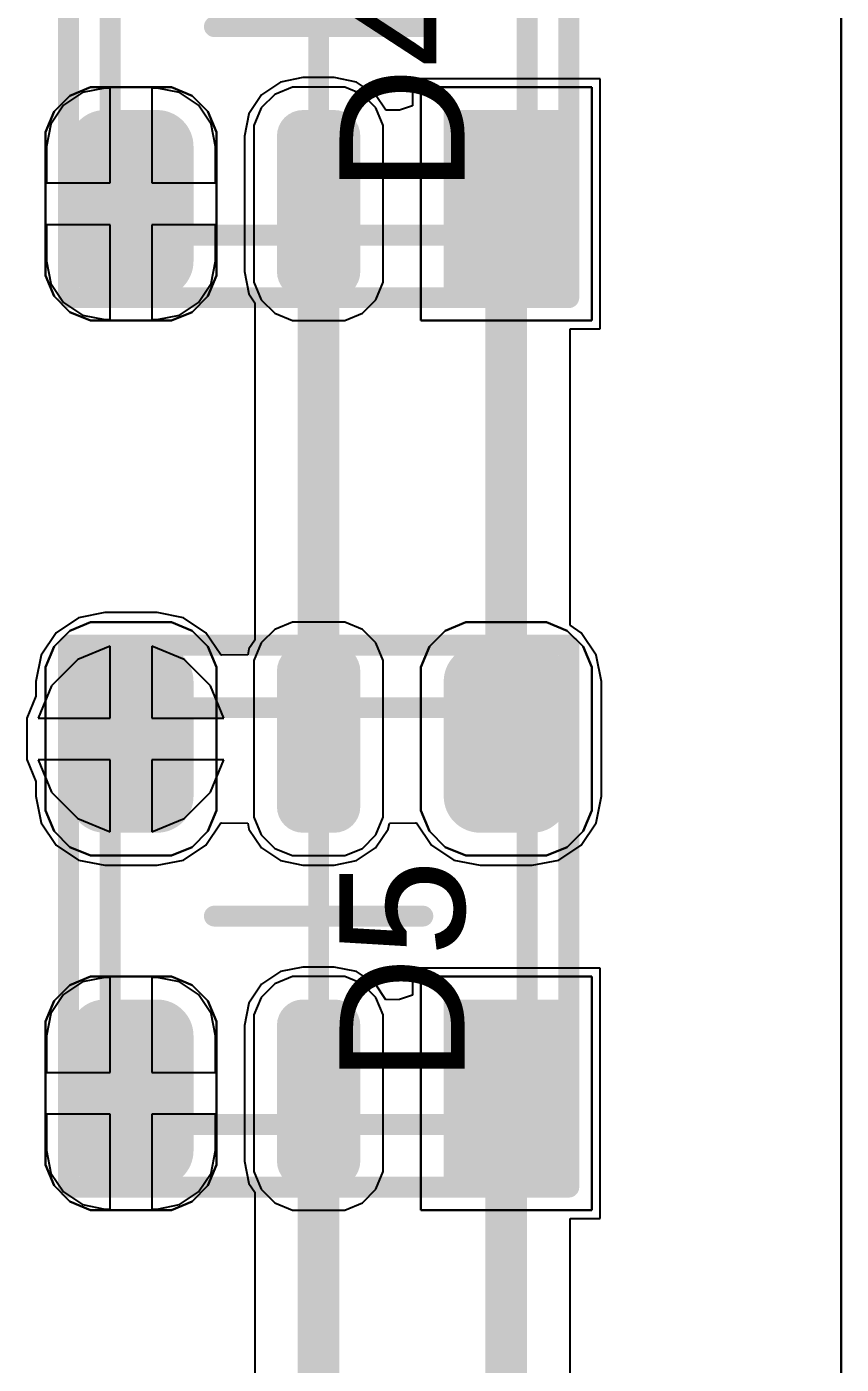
# Model space of a CAD drawing. Header units: inches. Extents: x -5 to 179, y -47 to 8.
# Drawn here: x 24.43 to 28.33, y -24.82 to -18.4 of the extents above; entities that cross this region are included whole.
import ezdxf

# ---------------------------------------------------------------- set-up
doc = ezdxf.new("R2010")
doc.units = ezdxf.units.IN
for name, color, linetype in [('Bottom Layer', 5, 'Continuous'), ('Top 3D Body', 56, 'Continuous'), ('Top Courtyard', 56, 'Continuous'), ('Top Layer', 1, 'Continuous'), ('Top Overlay', 2, 'Continuous'), ('Top Paste', 8, 'Continuous'), ('Top Solder', 216, 'Continuous'), ('Via Holes', 16, 'Continuous')]:
    doc.layers.add(name, color=color, linetype=linetype)
doc.styles.add('Arial', font='', dxfattribs={"height": 0.2})
doc.styles.get('Arial').set_extended_font_data('Arial')

# ---------------------------------------------------------------- blocks, each defined once
blk = doc.blocks.new('APA_RGB_LED_2020_1090')
at = {"layer": 'Top Layer'}
h = blk.add_hatch(color=1, dxfattribs=at)
edge = h.paths.add_edge_path()
edge.add_arc((-1.125, 1.025), 0.125, 90, 180)
edge.add_line((-1.25, 1.025), (-1.25, 0.775))
edge.add_arc((-1.125, 0.775), 0.125, 180, 270)
edge.add_line((-1.125, 0.65), (-0.575, 0.65))
edge.add_arc((-0.575, 0.775), 0.125, 270, 360)
edge.add_line((-0.45, 0.775), (-0.45, 1.025))
edge.add_arc((-0.575, 1.025), 0.125, 0, 90)
edge.add_line((-0.575, 1.15), (-1.125, 1.15))
h = blk.add_hatch(color=1, dxfattribs=at)
edge = h.paths.add_edge_path()
edge.add_arc((0.575, 1.025), 0.125, 90, 180)
edge.add_line((0.45, 1.025), (0.45, 0.775))
edge.add_arc((0.575, 0.775), 0.125, 180, 270)
edge.add_line((0.575, 0.65), (1.125, 0.65))
edge.add_arc((1.125, 0.775), 0.125, 270, 360)
edge.add_line((1.25, 0.775), (1.25, 1.025))
edge.add_arc((1.125, 1.025), 0.125, 0, 90)
edge.add_line((1.125, 1.15), (0.575, 1.15))
h = blk.add_hatch(color=1, dxfattribs=at)
edge = h.paths.add_edge_path()
edge.add_arc((-1.175, 0.075), 0.075, 90, 180)
edge.add_line((-1.25, 0.075), (-1.25, -0.075))
edge.add_arc((-1.175, -0.075), 0.075, 180, 270)
edge.add_line((-1.175, -0.15), (-0.525, -0.15))
edge.add_arc((-0.525, -0.075), 0.075, 270, 360)
edge.add_line((-0.45, -0.075), (-0.45, 0.075))
edge.add_arc((-0.525, 0.075), 0.075, 0, 90)
edge.add_line((-0.525, 0.15), (-1.175, 0.15))
h = blk.add_hatch(color=1, dxfattribs=at)
edge = h.paths.add_edge_path()
edge.add_arc((0.525, 0.075), 0.075, 90, 180)
edge.add_line((0.45, 0.075), (0.45, -0.075))
edge.add_arc((0.525, -0.075), 0.075, 180, 270)
edge.add_line((0.525, -0.15), (1.175, -0.15))
edge.add_arc((1.175, -0.075), 0.075, 270, 360)
edge.add_line((1.25, -0.075), (1.25, 0.075))
edge.add_arc((1.175, 0.075), 0.075, 0, 90)
edge.add_line((1.175, 0.15), (0.525, 0.15))
blk.add_hatch(color=1, dxfattribs=at).paths.add_polyline_path([(-1.25, -0.65), (-0.45, -0.65), (-0.45, -1.15), (-1.25, -1.15)])
h = blk.add_hatch(color=1, dxfattribs=at)
edge = h.paths.add_edge_path()
edge.add_arc((0.575, -0.775), 0.125, 90, 180)
edge.add_line((0.45, -0.775), (0.45, -1.025))
edge.add_arc((0.575, -1.025), 0.125, 180, 270)
edge.add_line((0.575, -1.15), (1.125, -1.15))
edge.add_arc((1.125, -1.025), 0.125, 270, 360)
edge.add_line((1.25, -1.025), (1.25, -0.775))
edge.add_arc((1.125, -0.775), 0.125, 0, 90)
edge.add_line((1.125, -0.65), (0.575, -0.65))
at = {"layer": 'Top Paste'}
h = blk.add_hatch(color=8, dxfattribs=at)
edge = h.paths.add_edge_path()
edge.add_arc((-1.125, 1.025), 0.125, 90, 180)
edge.add_line((-1.25, 1.025), (-1.25, 0.775))
edge.add_arc((-1.125, 0.775), 0.125, 180, 270)
edge.add_line((-1.125, 0.65), (-0.575, 0.65))
edge.add_arc((-0.575, 0.775), 0.125, 270, 360)
edge.add_line((-0.45, 0.775), (-0.45, 1.025))
edge.add_arc((-0.575, 1.025), 0.125, 0, 90)
edge.add_line((-0.575, 1.15), (-1.125, 1.15))
h = blk.add_hatch(color=8, dxfattribs=at)
edge = h.paths.add_edge_path()
edge.add_arc((0.575, 1.025), 0.125, 90, 180)
edge.add_line((0.45, 1.025), (0.45, 0.775))
edge.add_arc((0.575, 0.775), 0.125, 180, 270)
edge.add_line((0.575, 0.65), (1.125, 0.65))
edge.add_arc((1.125, 0.775), 0.125, 270, 360)
edge.add_line((1.25, 0.775), (1.25, 1.025))
edge.add_arc((1.125, 1.025), 0.125, 0, 90)
edge.add_line((1.125, 1.15), (0.575, 1.15))
h = blk.add_hatch(color=8, dxfattribs=at)
edge = h.paths.add_edge_path()
edge.add_arc((-1.175, 0.075), 0.075, 90, 180)
edge.add_line((-1.25, 0.075), (-1.25, -0.075))
edge.add_arc((-1.175, -0.075), 0.075, 180, 270)
edge.add_line((-1.175, -0.15), (-0.525, -0.15))
edge.add_arc((-0.525, -0.075), 0.075, 270, 360)
edge.add_line((-0.45, -0.075), (-0.45, 0.075))
edge.add_arc((-0.525, 0.075), 0.075, 0, 90)
edge.add_line((-0.525, 0.15), (-1.175, 0.15))
h = blk.add_hatch(color=8, dxfattribs=at)
edge = h.paths.add_edge_path()
edge.add_arc((0.525, 0.075), 0.075, 90, 180)
edge.add_line((0.45, 0.075), (0.45, -0.075))
edge.add_arc((0.525, -0.075), 0.075, 180, 270)
edge.add_line((0.525, -0.15), (1.175, -0.15))
edge.add_arc((1.175, -0.075), 0.075, 270, 360)
edge.add_line((1.25, -0.075), (1.25, 0.075))
edge.add_arc((1.175, 0.075), 0.075, 0, 90)
edge.add_line((1.175, 0.15), (0.525, 0.15))
blk.add_hatch(color=8, dxfattribs=at).paths.add_polyline_path([(-1.25, -0.65), (-0.45, -0.65), (-0.45, -1.15), (-1.25, -1.15)])
h = blk.add_hatch(color=8, dxfattribs=at)
edge = h.paths.add_edge_path()
edge.add_arc((0.575, -0.775), 0.125, 90, 180)
edge.add_line((0.45, -0.775), (0.45, -1.025))
edge.add_arc((0.575, -1.025), 0.125, 180, 270)
edge.add_line((0.575, -1.15), (1.125, -1.15))
edge.add_arc((1.125, -1.025), 0.125, 270, 360)
edge.add_line((1.25, -1.025), (1.25, -0.775))
edge.add_arc((1.125, -0.775), 0.125, 0, 90)
edge.add_line((1.125, -0.65), (0.575, -0.65))
at = {"layer": 'Top Solder'}
h = blk.add_hatch(color=216, dxfattribs=at)
edge = h.paths.add_edge_path()
edge.add_arc((-1.125, 1.025), 0.175, 90, 180)
edge.add_line((-1.3, 1.025), (-1.3, 0.775))
edge.add_arc((-1.125, 0.775), 0.175, 180, 270)
edge.add_line((-1.125, 0.6), (-0.575, 0.6))
edge.add_arc((-0.575, 0.775), 0.175, 270, 360)
edge.add_line((-0.4, 0.775), (-0.4, 1.025))
edge.add_arc((-0.575, 1.025), 0.175, 0, 90)
edge.add_line((-0.575, 1.2), (-1.125, 1.2))
h = blk.add_hatch(color=216, dxfattribs=at)
edge = h.paths.add_edge_path()
edge.add_arc((0.575, 1.025), 0.175, 90, 180)
edge.add_line((0.4, 1.025), (0.4, 0.775))
edge.add_arc((0.575, 0.775), 0.175, 180, 270)
edge.add_line((0.575, 0.6), (1.125, 0.6))
edge.add_arc((1.125, 0.775), 0.175, 270, 360)
edge.add_line((1.3, 0.775), (1.3, 1.025))
edge.add_arc((1.125, 1.025), 0.175, 0, 90)
edge.add_line((1.125, 1.2), (0.575, 1.2))
h = blk.add_hatch(color=216, dxfattribs=at)
edge = h.paths.add_edge_path()
edge.add_arc((-1.175, 0.075), 0.125, 90, 180)
edge.add_line((-1.3, 0.075), (-1.3, -0.075))
edge.add_arc((-1.175, -0.075), 0.125, 180, 270)
edge.add_line((-1.175, -0.2), (-0.525, -0.2))
edge.add_arc((-0.525, -0.075), 0.125, 270, 360)
edge.add_line((-0.4, -0.075), (-0.4, 0.075))
edge.add_arc((-0.525, 0.075), 0.125, 0, 90)
edge.add_line((-0.525, 0.2), (-1.175, 0.2))
h = blk.add_hatch(color=216, dxfattribs=at)
edge = h.paths.add_edge_path()
edge.add_arc((0.525, 0.075), 0.125, 90, 180)
edge.add_line((0.4, 0.075), (0.4, -0.075))
edge.add_arc((0.525, -0.075), 0.125, 180, 270)
edge.add_line((0.525, -0.2), (1.175, -0.2))
edge.add_arc((1.175, -0.075), 0.125, 270, 360)
edge.add_line((1.3, -0.075), (1.3, 0.075))
edge.add_arc((1.175, 0.075), 0.125, 0, 90)
edge.add_line((1.175, 0.2), (0.525, 0.2))
blk.add_hatch(color=216, dxfattribs=at).paths.add_polyline_path([(-1.3, -0.6), (-0.4, -0.6), (-0.4, -1.2), (-1.3, -1.2)])
h = blk.add_hatch(color=216, dxfattribs=at)
edge = h.paths.add_edge_path()
edge.add_arc((0.575, -0.775), 0.175, 90, 180)
edge.add_line((0.4, -0.775), (0.4, -1.025))
edge.add_arc((0.575, -1.025), 0.175, 180, 270)
edge.add_line((0.575, -1.2), (1.125, -1.2))
edge.add_arc((1.125, -1.025), 0.175, 270, 360)
edge.add_line((1.3, -1.025), (1.3, -0.775))
edge.add_arc((1.125, -0.775), 0.175, 0, 90)
edge.add_line((1.125, -0.6), (0.575, -0.6))
at = {"layer": 'Top 3D Body'}
for points in [[(-1, 1, 0.1, 0.1, 0), (1, 1, 0.1, 0.1, 0)], [(-1, 1, 0.1, 0.1, 0), (-1, -1, 0.1, 0.1, 0)], [(1, 1, 0.1, 0.1, 0), (1, -1, 0.1, 0.1, 0)], [(-1, -1, 0.1, 0.1, 0), (1, -1, 0.1, 0.1, 0)]]:
    blk.add_lwpolyline(points, format="xyseb", dxfattribs=at)
for points in [[(-1.025, 1, 0.05, 0.05, 1), (-0.975, 1, 0.05, 0.05, 1)], [(-1.025, 1, 0.05, 0.05, 1), (-0.975, 1, 0.05, 0.05, 1)], [(0.975, 1, 0.05, 0.05, 1), (1.025, 1, 0.05, 0.05, 1)], [(0.975, 1, 0.05, 0.05, 1), (1.025, 1, 0.05, 0.05, 1)], [(-1.025, -1, 0.05, 0.05, 1), (-0.975, -1, 0.05, 0.05, 1)], [(-1.025, -1, 0.05, 0.05, 1), (-0.975, -1, 0.05, 0.05, 1)], [(0.975, -1, 0.05, 0.05, 1), (1.025, -1, 0.05, 0.05, 1)], [(0.975, -1, 0.05, 0.05, 1), (1.025, -1, 0.05, 0.05, 1)]]:
    blk.add_lwpolyline(points, format="xyseb", close=True, dxfattribs=at)
at = {"layer": 'Top Courtyard'}
for points in [[(-1.3, 1.2, 0.1, 0.1, 0), (-1.3, -1.2, 0.1, 0.1, 0)], [(-1.3, 1.2, 0.1, 0.1, 0), (1.3, 1.2, 0.1, 0.1, 0)], [(1.3, 1.2, 0.1, 0.1, 0), (1.3, -1.2, 0.1, 0.1, 0)], [(0, 0.5, 0.1, 0.1, 0), (0, -0.5, 0.1, 0.1, 0)], [(-0.5, 0, 0.1, 0.1, 0), (0.5, 0, 0.1, 0.1, 0)], [(-1.3, -1.2, 0.1, 0.1, 0), (1.3, -1.2, 0.1, 0.1, 0)]]:
    blk.add_lwpolyline(points, format="xyseb", dxfattribs=at)
for points in [[(-1.325, 1.2, 0.05, 0.05, 1), (-1.275, 1.2, 0.05, 0.05, 1)], [(-1.325, 1.2, 0.05, 0.05, 1), (-1.275, 1.2, 0.05, 0.05, 1)], [(1.275, 1.2, 0.05, 0.05, 1), (1.325, 1.2, 0.05, 0.05, 1)], [(1.275, 1.2, 0.05, 0.05, 1), (1.325, 1.2, 0.05, 0.05, 1)], [(-0.025, 0.5, 0.05, 0.05, 1), (0.025, 0.5, 0.05, 0.05, 1)], [(-0.525, 0, 0.05, 0.05, 1), (-0.475, 0, 0.05, 0.05, 1)], [(0.475, 0, 0.05, 0.05, 1), (0.525, 0, 0.05, 0.05, 1)], [(-0.025, -0.5, 0.05, 0.05, 1), (0.025, -0.5, 0.05, 0.05, 1)], [(-1.325, -1.2, 0.05, 0.05, 1), (-1.275, -1.2, 0.05, 0.05, 1)], [(-1.325, -1.2, 0.05, 0.05, 1), (-1.275, -1.2, 0.05, 0.05, 1)], [(1.275, -1.2, 0.05, 0.05, 1), (1.325, -1.2, 0.05, 0.05, 1)], [(1.275, -1.2, 0.05, 0.05, 1), (1.325, -1.2, 0.05, 0.05, 1)]]:
    blk.add_lwpolyline(points, format="xyseb", close=True, dxfattribs=at)
at = {"layer": 'Top Overlay'}
for p, q in [((-1.2929, 1.2689), (-1.1937, 1.31)), ((-1.1937, 1.31), (-1.14, 1.31)), ((-1.14, 1.31), (-1.14, 1.31)), ((-1.14, 1.31), (-0.56, 1.31)), ((-0.56, 1.31), (-0.5063, 1.31)), ((-0.5063, 1.31), (-0.4071, 1.2689)), ((0.4071, 1.2689), (0.5063, 1.31)), ((0.5063, 1.31), (0.56, 1.31)), ((0.56, 1.31), (0.56, 1.31)), ((0.56, 1.31), (1.14, 1.31)), ((1.14, 1.31), (1.1937, 1.31)), ((1.1937, 1.31), (1.2929, 1.2689)), ((-1.3689, 1.1929), (-1.2929, 1.2689)), ((-0.4071, 1.2689), (-0.3311, 1.1929)), ((0.3311, 1.1929), (0.4071, 1.2689)), ((1.2929, 1.2689), (1.3689, 1.1929)), ((-1.41, 1.0937), (-1.3689, 1.1929)), ((-0.3311, 1.1929), (-0.29, 1.0937)), ((0.29, 1.0937), (0.3311, 1.1929)), ((1.3689, 1.1929), (1.41, 1.0937)), ((-1.41, 1.04), (-1.41, 1.0937)), ((-0.29, 1.0937), (-0.29, 1.04)), ((0.29, 1.04), (0.29, 1.0937)), ((1.41, 1.0937), (1.41, 1.04)), ((-1.41, 0.76), (-1.41, 1.04)), ((-0.29, 1.04), (-0.29, 1.04)), ((-0.29, 1.04), (-0.29, 0.76)), ((0.29, 0.76), (0.29, 1.04)), ((1.41, 1.04), (1.41, 1.04)), ((1.41, 1.04), (1.41, 0.76)), ((-1.41, 0.76), (-1.41, 0.76)), ((-1.41, 0.7063), (-1.41, 0.76)), ((-1.3689, 0.6071), (-1.41, 0.7063)), ((-0.29, 0.7063), (-0.3311, 0.6071)), ((-0.29, 0.76), (-0.29, 0.7063)), ((0.29, 0.76), (0.29, 0.76)), ((0.29, 0.7063), (0.29, 0.76)), ((0.3311, 0.6071), (0.29, 0.7063)), ((1.41, 0.7063), (1.3689, 0.6071)), ((1.41, 0.76), (1.41, 0.7063)), ((-1.2929, 0.5311), (-1.3689, 0.6071)), ((-0.3311, 0.6071), (-0.4071, 0.5311)), ((0.4071, 0.5311), (0.3311, 0.6071)), ((1.3689, 0.6071), (1.2929, 0.5311)), ((-1.1937, 0.49), (-1.2929, 0.5311)), ((-0.4071, 0.5311), (-0.5063, 0.49)), ((0.5063, 0.49), (0.4071, 0.5311)), ((1.2929, 0.5311), (1.1937, 0.49)), ((-1.14, 0.49), (-1.1937, 0.49)), ((-0.56, 0.49), (-1.14, 0.49)), ((-0.5063, 0.49), (-0.56, 0.49)), ((-0.56, 0.49), (-0.56, 0.49)), ((0.56, 0.49), (0.5063, 0.49)), ((1.14, 0.49), (0.56, 0.49)), ((1.1937, 0.49), (1.14, 0.49)), ((1.14, 0.49), (1.14, 0.49)), ((-1.3103, 0.275), (-1.375, 0.2103)), ((-1.2258, 0.31), (-1.3103, 0.275)), ((-1.18, 0.31), (-1.2258, 0.31)), ((-0.52, 0.31), (-1.18, 0.31)), ((-0.4743, 0.31), (-0.52, 0.31)), ((-0.52, 0.31), (-0.52, 0.31)), ((-0.3897, 0.275), (-0.4743, 0.31)), ((-0.325, 0.2103), (-0.3897, 0.275)), ((0.3897, 0.275), (0.325, 0.2103)), ((0.4742, 0.31), (0.3897, 0.275)), ((0.52, 0.31), (0.4742, 0.31)), ((1.18, 0.31), (0.52, 0.31)), ((1.2258, 0.31), (1.18, 0.31)), ((1.18, 0.31), (1.18, 0.31)), ((1.3103, 0.275), (1.2258, 0.31)), ((1.375, 0.2103), (1.3103, 0.275)), ((-1.375, 0.2103), (-1.41, 0.1258)), ((-0.29, 0.1258), (-0.325, 0.2103)), ((0.325, 0.2103), (0.29, 0.1258)), ((1.41, 0.1258), (1.375, 0.2103)), ((-1.41, 0.1258), (-1.41, 0.08)), ((-1.41, 0.08), (-1.41, -0.08)), ((-1.41, 0.08), (-1.41, 0.08)), ((-0.29, 0.08), (-0.29, 0.1258)), ((-0.29, -0.08), (-0.29, 0.08)), ((0.29, 0.1258), (0.29, 0.08)), ((0.29, 0.08), (0.29, -0.08)), ((0.29, 0.08), (0.29, 0.08)), ((1.41, 0.08), (1.41, 0.1258)), ((1.41, -0.08), (1.41, 0.08)), ((-1.41, -0.08), (-1.41, -0.1257)), ((-1.41, -0.1257), (-1.375, -0.2103)), ((-0.325, -0.2103), (-0.29, -0.1257)), ((-0.29, -0.1257), (-0.29, -0.08)), ((-0.29, -0.08), (-0.29, -0.08)), ((0.29, -0.08), (0.29, -0.1257)), ((0.29, -0.1257), (0.325, -0.2103)), ((1.375, -0.2103), (1.41, -0.1257)), ((1.41, -0.1257), (1.41, -0.08)), ((1.41, -0.08), (1.41, -0.08)), ((-1.375, -0.2103), (-1.3103, -0.275)), ((-0.3897, -0.275), (-0.325, -0.2103)), ((0.325, -0.2103), (0.3897, -0.275)), ((1.3103, -0.275), (1.375, -0.2103)), ((-1.3103, -0.275), (-1.2258, -0.31)), ((-1.2258, -0.31), (-1.18, -0.31)), ((-1.18, -0.31), (-1.18, -0.31)), ((-1.18, -0.31), (-0.52, -0.31)), ((-0.52, -0.31), (-0.4743, -0.31)), ((-0.4743, -0.31), (-0.3897, -0.275)), ((0.3897, -0.275), (0.4742, -0.31)), ((0.4742, -0.31), (0.52, -0.31)), ((0.52, -0.31), (0.52, -0.31)), ((0.52, -0.31), (1.18, -0.31)), ((1.18, -0.31), (1.2258, -0.31)), ((1.2258, -0.31), (1.3103, -0.275)), ((-1.41, -1.31), (-1.41, -0.49)), ((-1.41, -0.49), (-0.29, -0.49)), ((-0.29, -0.49), (-0.29, -1.31)), ((0.4071, -0.5311), (0.5063, -0.49)), ((0.5063, -0.49), (0.56, -0.49)), ((0.56, -0.49), (0.56, -0.49)), ((0.56, -0.49), (1.14, -0.49)), ((1.14, -0.49), (1.1937, -0.49)), ((1.1937, -0.49), (1.2929, -0.5311)), ((0.3311, -0.6071), (0.4071, -0.5311)), ((1.2929, -0.5311), (1.3689, -0.6071)), ((0.29, -0.7063), (0.3311, -0.6071)), ((1.3689, -0.6071), (1.41, -0.7063)), ((0.29, -0.76), (0.29, -0.7063)), ((0.29, -1.04), (0.29, -0.76)), ((1.41, -0.7063), (1.41, -0.76)), ((1.41, -0.76), (1.41, -0.76)), ((1.41, -0.76), (1.41, -1.04)), ((0.29, -1.04), (0.29, -1.04)), ((0.29, -1.0937), (0.29, -1.04)), ((1.41, -1.04), (1.41, -1.0937)), ((0.3311, -1.1929), (0.29, -1.0937)), ((1.41, -1.0937), (1.3689, -1.1929)), ((0.4071, -1.2689), (0.3311, -1.1929)), ((1.3689, -1.1929), (1.2929, -1.2689)), ((0.5063, -1.31), (0.4071, -1.2689)), ((1.2929, -1.2689), (1.1937, -1.31)), ((-0.29, -1.31), (-1.41, -1.31)), ((0.56, -1.31), (0.5063, -1.31)), ((1.14, -1.31), (0.56, -1.31)), ((1.1937, -1.31), (1.14, -1.31)), ((1.14, -1.31), (1.14, -1.31))]:
    blk.add_line(p, q, dxfattribs=at)
at = {"layer": 'Top Courtyard', "style": 'Arial'}
blk.add_text('D5', height=0.6, dxfattribs=at).set_placement((-0.8, -0.7))
blk = doc.blocks.new('APA_RGB_LED_2020_1091')
at = {"layer": 'Top Layer'}
h = blk.add_hatch(color=1, dxfattribs=at)
edge = h.paths.add_edge_path()
edge.add_arc((-1.125, 1.025), 0.125, 90, 180)
edge.add_line((-1.25, 1.025), (-1.25, 0.775))
edge.add_arc((-1.125, 0.775), 0.125, 180, 270)
edge.add_line((-1.125, 0.65), (-0.575, 0.65))
edge.add_arc((-0.575, 0.775), 0.125, 270, 360)
edge.add_line((-0.45, 0.775), (-0.45, 1.025))
edge.add_arc((-0.575, 1.025), 0.125, 0, 90)
edge.add_line((-0.575, 1.15), (-1.125, 1.15))
h = blk.add_hatch(color=1, dxfattribs=at)
edge = h.paths.add_edge_path()
edge.add_arc((0.575, 1.025), 0.125, 90, 180)
edge.add_line((0.45, 1.025), (0.45, 0.775))
edge.add_arc((0.575, 0.775), 0.125, 180, 270)
edge.add_line((0.575, 0.65), (1.125, 0.65))
edge.add_arc((1.125, 0.775), 0.125, 270, 360)
edge.add_line((1.25, 0.775), (1.25, 1.025))
edge.add_arc((1.125, 1.025), 0.125, 0, 90)
edge.add_line((1.125, 1.15), (0.575, 1.15))
h = blk.add_hatch(color=1, dxfattribs=at)
edge = h.paths.add_edge_path()
edge.add_arc((-1.175, 0.075), 0.075, 90, 180)
edge.add_line((-1.25, 0.075), (-1.25, -0.075))
edge.add_arc((-1.175, -0.075), 0.075, 180, 270)
edge.add_line((-1.175, -0.15), (-0.525, -0.15))
edge.add_arc((-0.525, -0.075), 0.075, 270, 360)
edge.add_line((-0.45, -0.075), (-0.45, 0.075))
edge.add_arc((-0.525, 0.075), 0.075, 0, 90)
edge.add_line((-0.525, 0.15), (-1.175, 0.15))
h = blk.add_hatch(color=1, dxfattribs=at)
edge = h.paths.add_edge_path()
edge.add_arc((0.525, 0.075), 0.075, 90, 180)
edge.add_line((0.45, 0.075), (0.45, -0.075))
edge.add_arc((0.525, -0.075), 0.075, 180, 270)
edge.add_line((0.525, -0.15), (1.175, -0.15))
edge.add_arc((1.175, -0.075), 0.075, 270, 360)
edge.add_line((1.25, -0.075), (1.25, 0.075))
edge.add_arc((1.175, 0.075), 0.075, 0, 90)
edge.add_line((1.175, 0.15), (0.525, 0.15))
blk.add_hatch(color=1, dxfattribs=at).paths.add_polyline_path([(-1.25, -0.65), (-0.45, -0.65), (-0.45, -1.15), (-1.25, -1.15)])
h = blk.add_hatch(color=1, dxfattribs=at)
edge = h.paths.add_edge_path()
edge.add_arc((0.575, -0.775), 0.125, 90, 180)
edge.add_line((0.45, -0.775), (0.45, -1.025))
edge.add_arc((0.575, -1.025), 0.125, 180, 270)
edge.add_line((0.575, -1.15), (1.125, -1.15))
edge.add_arc((1.125, -1.025), 0.125, 270, 360)
edge.add_line((1.25, -1.025), (1.25, -0.775))
edge.add_arc((1.125, -0.775), 0.125, 0, 90)
edge.add_line((1.125, -0.65), (0.575, -0.65))
at = {"layer": 'Top Paste'}
h = blk.add_hatch(color=8, dxfattribs=at)
edge = h.paths.add_edge_path()
edge.add_arc((-1.125, 1.025), 0.125, 90, 180)
edge.add_line((-1.25, 1.025), (-1.25, 0.775))
edge.add_arc((-1.125, 0.775), 0.125, 180, 270)
edge.add_line((-1.125, 0.65), (-0.575, 0.65))
edge.add_arc((-0.575, 0.775), 0.125, 270, 360)
edge.add_line((-0.45, 0.775), (-0.45, 1.025))
edge.add_arc((-0.575, 1.025), 0.125, 0, 90)
edge.add_line((-0.575, 1.15), (-1.125, 1.15))
h = blk.add_hatch(color=8, dxfattribs=at)
edge = h.paths.add_edge_path()
edge.add_arc((0.575, 1.025), 0.125, 90, 180)
edge.add_line((0.45, 1.025), (0.45, 0.775))
edge.add_arc((0.575, 0.775), 0.125, 180, 270)
edge.add_line((0.575, 0.65), (1.125, 0.65))
edge.add_arc((1.125, 0.775), 0.125, 270, 360)
edge.add_line((1.25, 0.775), (1.25, 1.025))
edge.add_arc((1.125, 1.025), 0.125, 0, 90)
edge.add_line((1.125, 1.15), (0.575, 1.15))
h = blk.add_hatch(color=8, dxfattribs=at)
edge = h.paths.add_edge_path()
edge.add_arc((-1.175, 0.075), 0.075, 90, 180)
edge.add_line((-1.25, 0.075), (-1.25, -0.075))
edge.add_arc((-1.175, -0.075), 0.075, 180, 270)
edge.add_line((-1.175, -0.15), (-0.525, -0.15))
edge.add_arc((-0.525, -0.075), 0.075, 270, 360)
edge.add_line((-0.45, -0.075), (-0.45, 0.075))
edge.add_arc((-0.525, 0.075), 0.075, 0, 90)
edge.add_line((-0.525, 0.15), (-1.175, 0.15))
h = blk.add_hatch(color=8, dxfattribs=at)
edge = h.paths.add_edge_path()
edge.add_arc((0.525, 0.075), 0.075, 90, 180)
edge.add_line((0.45, 0.075), (0.45, -0.075))
edge.add_arc((0.525, -0.075), 0.075, 180, 270)
edge.add_line((0.525, -0.15), (1.175, -0.15))
edge.add_arc((1.175, -0.075), 0.075, 270, 360)
edge.add_line((1.25, -0.075), (1.25, 0.075))
edge.add_arc((1.175, 0.075), 0.075, 0, 90)
edge.add_line((1.175, 0.15), (0.525, 0.15))
blk.add_hatch(color=8, dxfattribs=at).paths.add_polyline_path([(-1.25, -0.65), (-0.45, -0.65), (-0.45, -1.15), (-1.25, -1.15)])
h = blk.add_hatch(color=8, dxfattribs=at)
edge = h.paths.add_edge_path()
edge.add_arc((0.575, -0.775), 0.125, 90, 180)
edge.add_line((0.45, -0.775), (0.45, -1.025))
edge.add_arc((0.575, -1.025), 0.125, 180, 270)
edge.add_line((0.575, -1.15), (1.125, -1.15))
edge.add_arc((1.125, -1.025), 0.125, 270, 360)
edge.add_line((1.25, -1.025), (1.25, -0.775))
edge.add_arc((1.125, -0.775), 0.125, 0, 90)
edge.add_line((1.125, -0.65), (0.575, -0.65))
at = {"layer": 'Top Solder'}
h = blk.add_hatch(color=216, dxfattribs=at)
edge = h.paths.add_edge_path()
edge.add_arc((-1.125, 1.025), 0.175, 90, 180)
edge.add_line((-1.3, 1.025), (-1.3, 0.775))
edge.add_arc((-1.125, 0.775), 0.175, 180, 270)
edge.add_line((-1.125, 0.6), (-0.575, 0.6))
edge.add_arc((-0.575, 0.775), 0.175, 270, 360)
edge.add_line((-0.4, 0.775), (-0.4, 1.025))
edge.add_arc((-0.575, 1.025), 0.175, 0, 90)
edge.add_line((-0.575, 1.2), (-1.125, 1.2))
h = blk.add_hatch(color=216, dxfattribs=at)
edge = h.paths.add_edge_path()
edge.add_arc((0.575, 1.025), 0.175, 90, 180)
edge.add_line((0.4, 1.025), (0.4, 0.775))
edge.add_arc((0.575, 0.775), 0.175, 180, 270)
edge.add_line((0.575, 0.6), (1.125, 0.6))
edge.add_arc((1.125, 0.775), 0.175, 270, 360)
edge.add_line((1.3, 0.775), (1.3, 1.025))
edge.add_arc((1.125, 1.025), 0.175, 0, 90)
edge.add_line((1.125, 1.2), (0.575, 1.2))
h = blk.add_hatch(color=216, dxfattribs=at)
edge = h.paths.add_edge_path()
edge.add_arc((-1.175, 0.075), 0.125, 90, 180)
edge.add_line((-1.3, 0.075), (-1.3, -0.075))
edge.add_arc((-1.175, -0.075), 0.125, 180, 270)
edge.add_line((-1.175, -0.2), (-0.525, -0.2))
edge.add_arc((-0.525, -0.075), 0.125, 270, 360)
edge.add_line((-0.4, -0.075), (-0.4, 0.075))
edge.add_arc((-0.525, 0.075), 0.125, 0, 90)
edge.add_line((-0.525, 0.2), (-1.175, 0.2))
h = blk.add_hatch(color=216, dxfattribs=at)
edge = h.paths.add_edge_path()
edge.add_arc((0.525, 0.075), 0.125, 90, 180)
edge.add_line((0.4, 0.075), (0.4, -0.075))
edge.add_arc((0.525, -0.075), 0.125, 180, 270)
edge.add_line((0.525, -0.2), (1.175, -0.2))
edge.add_arc((1.175, -0.075), 0.125, 270, 360)
edge.add_line((1.3, -0.075), (1.3, 0.075))
edge.add_arc((1.175, 0.075), 0.125, 0, 90)
edge.add_line((1.175, 0.2), (0.525, 0.2))
blk.add_hatch(color=216, dxfattribs=at).paths.add_polyline_path([(-1.3, -0.6), (-0.4, -0.6), (-0.4, -1.2), (-1.3, -1.2)])
h = blk.add_hatch(color=216, dxfattribs=at)
edge = h.paths.add_edge_path()
edge.add_arc((0.575, -0.775), 0.175, 90, 180)
edge.add_line((0.4, -0.775), (0.4, -1.025))
edge.add_arc((0.575, -1.025), 0.175, 180, 270)
edge.add_line((0.575, -1.2), (1.125, -1.2))
edge.add_arc((1.125, -1.025), 0.175, 270, 360)
edge.add_line((1.3, -1.025), (1.3, -0.775))
edge.add_arc((1.125, -0.775), 0.175, 0, 90)
edge.add_line((1.125, -0.6), (0.575, -0.6))
at = {"layer": 'Top 3D Body'}
for points in [[(-1, 1, 0.1, 0.1, 0), (1, 1, 0.1, 0.1, 0)], [(-1, 1, 0.1, 0.1, 0), (-1, -1, 0.1, 0.1, 0)], [(1, 1, 0.1, 0.1, 0), (1, -1, 0.1, 0.1, 0)], [(-1, -1, 0.1, 0.1, 0), (1, -1, 0.1, 0.1, 0)]]:
    blk.add_lwpolyline(points, format="xyseb", dxfattribs=at)
for points in [[(-1.025, 1, 0.05, 0.05, 1), (-0.975, 1, 0.05, 0.05, 1)], [(-1.025, 1, 0.05, 0.05, 1), (-0.975, 1, 0.05, 0.05, 1)], [(0.975, 1, 0.05, 0.05, 1), (1.025, 1, 0.05, 0.05, 1)], [(0.975, 1, 0.05, 0.05, 1), (1.025, 1, 0.05, 0.05, 1)], [(-1.025, -1, 0.05, 0.05, 1), (-0.975, -1, 0.05, 0.05, 1)], [(-1.025, -1, 0.05, 0.05, 1), (-0.975, -1, 0.05, 0.05, 1)], [(0.975, -1, 0.05, 0.05, 1), (1.025, -1, 0.05, 0.05, 1)], [(0.975, -1, 0.05, 0.05, 1), (1.025, -1, 0.05, 0.05, 1)]]:
    blk.add_lwpolyline(points, format="xyseb", close=True, dxfattribs=at)
at = {"layer": 'Top Courtyard'}
for points in [[(-1.3, 1.2, 0.1, 0.1, 0), (-1.3, -1.2, 0.1, 0.1, 0)], [(-1.3, 1.2, 0.1, 0.1, 0), (1.3, 1.2, 0.1, 0.1, 0)], [(1.3, 1.2, 0.1, 0.1, 0), (1.3, -1.2, 0.1, 0.1, 0)], [(0, 0.5, 0.1, 0.1, 0), (0, -0.5, 0.1, 0.1, 0)], [(-0.5, 0, 0.1, 0.1, 0), (0.5, 0, 0.1, 0.1, 0)], [(-1.3, -1.2, 0.1, 0.1, 0), (1.3, -1.2, 0.1, 0.1, 0)]]:
    blk.add_lwpolyline(points, format="xyseb", dxfattribs=at)
for points in [[(-1.325, 1.2, 0.05, 0.05, 1), (-1.275, 1.2, 0.05, 0.05, 1)], [(-1.325, 1.2, 0.05, 0.05, 1), (-1.275, 1.2, 0.05, 0.05, 1)], [(1.275, 1.2, 0.05, 0.05, 1), (1.325, 1.2, 0.05, 0.05, 1)], [(1.275, 1.2, 0.05, 0.05, 1), (1.325, 1.2, 0.05, 0.05, 1)], [(-0.025, 0.5, 0.05, 0.05, 1), (0.025, 0.5, 0.05, 0.05, 1)], [(-0.525, 0, 0.05, 0.05, 1), (-0.475, 0, 0.05, 0.05, 1)], [(0.475, 0, 0.05, 0.05, 1), (0.525, 0, 0.05, 0.05, 1)], [(-0.025, -0.5, 0.05, 0.05, 1), (0.025, -0.5, 0.05, 0.05, 1)], [(-1.325, -1.2, 0.05, 0.05, 1), (-1.275, -1.2, 0.05, 0.05, 1)], [(-1.325, -1.2, 0.05, 0.05, 1), (-1.275, -1.2, 0.05, 0.05, 1)], [(1.275, -1.2, 0.05, 0.05, 1), (1.325, -1.2, 0.05, 0.05, 1)], [(1.275, -1.2, 0.05, 0.05, 1), (1.325, -1.2, 0.05, 0.05, 1)]]:
    blk.add_lwpolyline(points, format="xyseb", close=True, dxfattribs=at)
at = {"layer": 'Top Overlay'}
for p, q in [((-1.2929, 1.2689), (-1.1937, 1.31)), ((-1.1937, 1.31), (-1.14, 1.31)), ((-1.14, 1.31), (-1.14, 1.31)), ((-1.14, 1.31), (-0.56, 1.31)), ((-0.56, 1.31), (-0.5063, 1.31)), ((-0.5063, 1.31), (-0.4071, 1.2689)), ((0.4071, 1.2689), (0.5063, 1.31)), ((0.5063, 1.31), (0.56, 1.31)), ((0.56, 1.31), (0.56, 1.31)), ((0.56, 1.31), (1.14, 1.31)), ((1.14, 1.31), (1.1937, 1.31)), ((1.1937, 1.31), (1.2929, 1.2689)), ((-1.3689, 1.1929), (-1.2929, 1.2689)), ((-0.4071, 1.2689), (-0.3311, 1.1929)), ((0.3311, 1.1929), (0.4071, 1.2689)), ((1.2929, 1.2689), (1.3689, 1.1929)), ((-1.41, 1.0937), (-1.3689, 1.1929)), ((-0.3311, 1.1929), (-0.29, 1.0937)), ((0.29, 1.0937), (0.3311, 1.1929)), ((1.3689, 1.1929), (1.41, 1.0937)), ((-1.41, 1.04), (-1.41, 1.0937)), ((-0.29, 1.0937), (-0.29, 1.04)), ((0.29, 1.04), (0.29, 1.0937)), ((1.41, 1.0937), (1.41, 1.04)), ((-1.41, 0.76), (-1.41, 1.04)), ((-0.29, 1.04), (-0.29, 1.04)), ((-0.29, 1.04), (-0.29, 0.76)), ((0.29, 0.76), (0.29, 1.04)), ((1.41, 1.04), (1.41, 1.04)), ((1.41, 1.04), (1.41, 0.76)), ((-1.41, 0.76), (-1.41, 0.76)), ((-1.41, 0.7063), (-1.41, 0.76)), ((-1.3689, 0.6071), (-1.41, 0.7063)), ((-0.29, 0.7063), (-0.3311, 0.6071)), ((-0.29, 0.76), (-0.29, 0.7063)), ((0.29, 0.76), (0.29, 0.76)), ((0.29, 0.7063), (0.29, 0.76)), ((0.3311, 0.6071), (0.29, 0.7063)), ((1.41, 0.7063), (1.3689, 0.6071)), ((1.41, 0.76), (1.41, 0.7063)), ((-1.2929, 0.5311), (-1.3689, 0.6071)), ((-0.3311, 0.6071), (-0.4071, 0.5311)), ((0.4071, 0.5311), (0.3311, 0.6071)), ((1.3689, 0.6071), (1.2929, 0.5311)), ((-1.1937, 0.49), (-1.2929, 0.5311)), ((-0.4071, 0.5311), (-0.5063, 0.49)), ((0.5063, 0.49), (0.4071, 0.5311)), ((1.2929, 0.5311), (1.1937, 0.49)), ((-1.14, 0.49), (-1.1937, 0.49)), ((-0.56, 0.49), (-1.14, 0.49)), ((-0.5063, 0.49), (-0.56, 0.49)), ((-0.56, 0.49), (-0.56, 0.49)), ((0.56, 0.49), (0.5063, 0.49)), ((1.14, 0.49), (0.56, 0.49)), ((1.1937, 0.49), (1.14, 0.49)), ((1.14, 0.49), (1.14, 0.49)), ((-1.3103, 0.275), (-1.375, 0.2103)), ((-1.2258, 0.31), (-1.3103, 0.275)), ((-1.18, 0.31), (-1.2258, 0.31)), ((-0.52, 0.31), (-1.18, 0.31)), ((-0.4743, 0.31), (-0.52, 0.31)), ((-0.52, 0.31), (-0.52, 0.31)), ((-0.3897, 0.275), (-0.4743, 0.31)), ((-0.325, 0.2103), (-0.3897, 0.275)), ((0.3897, 0.275), (0.325, 0.2103)), ((0.4742, 0.31), (0.3897, 0.275)), ((0.52, 0.31), (0.4742, 0.31)), ((1.18, 0.31), (0.52, 0.31)), ((1.2258, 0.31), (1.18, 0.31)), ((1.18, 0.31), (1.18, 0.31)), ((1.3103, 0.275), (1.2258, 0.31)), ((1.375, 0.2103), (1.3103, 0.275)), ((-1.375, 0.2103), (-1.41, 0.1258)), ((-0.29, 0.1258), (-0.325, 0.2103)), ((0.325, 0.2103), (0.29, 0.1258)), ((1.41, 0.1258), (1.375, 0.2103)), ((-1.41, 0.1258), (-1.41, 0.08)), ((-1.41, 0.08), (-1.41, -0.08)), ((-1.41, 0.08), (-1.41, 0.08)), ((-0.29, 0.08), (-0.29, 0.1258)), ((-0.29, -0.08), (-0.29, 0.08)), ((0.29, 0.1258), (0.29, 0.08)), ((0.29, 0.08), (0.29, -0.08)), ((0.29, 0.08), (0.29, 0.08)), ((1.41, 0.08), (1.41, 0.1258)), ((1.41, -0.08), (1.41, 0.08)), ((-1.41, -0.08), (-1.41, -0.1257)), ((-1.41, -0.1257), (-1.375, -0.2103)), ((-0.325, -0.2103), (-0.29, -0.1257)), ((-0.29, -0.1257), (-0.29, -0.08)), ((-0.29, -0.08), (-0.29, -0.08)), ((0.29, -0.08), (0.29, -0.1257)), ((0.29, -0.1257), (0.325, -0.2103)), ((1.375, -0.2103), (1.41, -0.1257)), ((1.41, -0.1257), (1.41, -0.08)), ((1.41, -0.08), (1.41, -0.08)), ((-1.375, -0.2103), (-1.3103, -0.275)), ((-0.3897, -0.275), (-0.325, -0.2103)), ((0.325, -0.2103), (0.3897, -0.275)), ((1.3103, -0.275), (1.375, -0.2103)), ((-1.3103, -0.275), (-1.2258, -0.31)), ((-1.2258, -0.31), (-1.18, -0.31)), ((-1.18, -0.31), (-1.18, -0.31)), ((-1.18, -0.31), (-0.52, -0.31)), ((-0.52, -0.31), (-0.4743, -0.31)), ((-0.4743, -0.31), (-0.3897, -0.275)), ((0.3897, -0.275), (0.4742, -0.31)), ((0.4742, -0.31), (0.52, -0.31)), ((0.52, -0.31), (0.52, -0.31)), ((0.52, -0.31), (1.18, -0.31)), ((1.18, -0.31), (1.2258, -0.31)), ((1.2258, -0.31), (1.3103, -0.275)), ((-1.41, -1.31), (-1.41, -0.49)), ((-1.41, -0.49), (-0.29, -0.49)), ((-0.29, -0.49), (-0.29, -1.31)), ((0.4071, -0.5311), (0.5063, -0.49)), ((0.5063, -0.49), (0.56, -0.49)), ((0.56, -0.49), (0.56, -0.49)), ((0.56, -0.49), (1.14, -0.49)), ((1.14, -0.49), (1.1937, -0.49)), ((1.1937, -0.49), (1.2929, -0.5311)), ((0.3311, -0.6071), (0.4071, -0.5311)), ((1.2929, -0.5311), (1.3689, -0.6071)), ((0.29, -0.7063), (0.3311, -0.6071)), ((1.3689, -0.6071), (1.41, -0.7063)), ((0.29, -0.76), (0.29, -0.7063)), ((0.29, -1.04), (0.29, -0.76)), ((1.41, -0.7063), (1.41, -0.76)), ((1.41, -0.76), (1.41, -0.76)), ((1.41, -0.76), (1.41, -1.04)), ((0.29, -1.04), (0.29, -1.04)), ((0.29, -1.0937), (0.29, -1.04)), ((1.41, -1.04), (1.41, -1.0937)), ((0.3311, -1.1929), (0.29, -1.0937)), ((1.41, -1.0937), (1.3689, -1.1929)), ((0.4071, -1.2689), (0.3311, -1.1929)), ((1.3689, -1.1929), (1.2929, -1.2689)), ((0.5063, -1.31), (0.4071, -1.2689)), ((1.2929, -1.2689), (1.1937, -1.31)), ((-0.29, -1.31), (-1.41, -1.31)), ((0.56, -1.31), (0.5063, -1.31)), ((1.14, -1.31), (0.56, -1.31)), ((1.1937, -1.31), (1.14, -1.31)), ((1.14, -1.31), (1.14, -1.31))]:
    blk.add_line(p, q, dxfattribs=at)
at = {"layer": 'Top Courtyard', "style": 'Arial'}
blk.add_text('D4', height=0.6, dxfattribs=at).set_placement((-0.8, -0.7))

msp = doc.modelspace()

# ---------------------------------------------------------------- hatches: boundary and pattern name
at = {"layer": 'Bottom Layer'}
h = msp.add_hatch(color=5, dxfattribs=at)
edge = h.paths.add_edge_path()
edge.add_arc((24.925, -21.8167), 0.3, 0, 360)
at = {"layer": 'Top Layer'}
h = msp.add_hatch(color=1, dxfattribs=at)
edge = h.paths.add_edge_path()
edge.add_arc((24.925, -21.8167), 0.3, 0, 360)
at = {"layer": 'Via Holes'}
h = msp.add_hatch(color=7, dxfattribs=at)
edge = h.paths.add_edge_path()
edge.add_arc((24.925, -21.8167), 0.15, 0, 360)

# ---------------------------------------------------------------- linework, layer by layer
at = {"layer": 'Bottom Layer'}
for p, q in [((24.825, -21.371), (24.6701, -21.4352)), ((24.825, -21.7167), (24.825, -21.371)), ((25.1799, -21.4352), (25.025, -21.371)), ((25.025, -21.371), (25.025, -21.7167)), ((24.6701, -21.4352), (24.5435, -21.5618)), ((25.3065, -21.5618), (25.1799, -21.4352)), ((24.5435, -21.5618), (24.4793, -21.7167)), ((25.3707, -21.7167), (25.3065, -21.5618)), ((24.4793, -21.7167), (24.825, -21.7167)), ((25.025, -21.7167), (25.3707, -21.7167)), ((24.825, -21.9167), (24.4793, -21.9167)), ((24.4793, -21.9167), (24.5435, -22.0716)), ((24.825, -22.2623), (24.825, -21.9167)), ((25.3707, -21.9167), (25.025, -21.9167)), ((25.025, -21.9167), (25.025, -22.2623)), ((25.3065, -22.0716), (25.3707, -21.9167)), ((24.5435, -22.0716), (24.6701, -22.1982)), ((25.1799, -22.1982), (25.3065, -22.0716)), ((24.6701, -22.1982), (24.825, -22.2623)), ((25.025, -22.2623), (25.1799, -22.1982))]:
    msp.add_line(p, q, dxfattribs=at)
at = {"layer": 'Top Layer'}
for p, q in [((25.6427, -18.666), (25.5517, -18.7267)), ((25.75, -18.6446), (25.6427, -18.666)), ((25.9, -18.6446), (25.75, -18.6446)), ((26.0073, -18.666), (25.9, -18.6446)), ((26.0983, -18.7267), (26.0073, -18.666)), ((27.175, -18.65), (26.275, -18.65)), ((26.275, -18.65), (26.275, -18.7801)), ((27.175, -19.85), (27.175, -18.65)), ((24.6927, -18.716), (24.6017, -18.7767)), ((24.8, -18.6946), (24.6927, -18.716)), ((24.825, -18.6946), (24.8, -18.6946)), ((24.825, -19.15), (24.825, -18.6946)), ((25.05, -18.6946), (25.025, -18.6946)), ((25.025, -18.6946), (25.025, -19.15)), ((25.1573, -18.716), (25.05, -18.6946)), ((25.2483, -18.7767), (25.1573, -18.716)), ((25.5517, -18.7267), (25.491, -18.8177)), ((26.148, -18.8012), (26.0983, -18.7267)), ((24.6017, -18.7767), (24.541, -18.8677)), ((25.309, -18.8677), (25.2483, -18.7767)), ((26.275, -18.7801), (26.213, -18.8002)), ((25.491, -18.8177), (25.4696, -18.925)), ((26.213, -18.8002), (26.148, -18.8012)), ((24.541, -18.8677), (24.5196, -18.975)), ((25.3304, -18.975), (25.309, -18.8677)), ((25.4696, -18.925), (25.4696, -19.575)), ((24.5196, -18.975), (24.5196, -19.15)), ((25.3304, -19.15), (25.3304, -18.975)), ((24.5196, -19.15), (24.825, -19.15)), ((25.025, -19.15), (25.3304, -19.15)), ((24.825, -19.35), (24.5196, -19.35)), ((24.5196, -19.35), (24.5196, -19.525)), ((24.825, -19.8054), (24.825, -19.35)), ((25.3304, -19.35), (25.025, -19.35)), ((25.025, -19.35), (25.025, -19.8054)), ((25.3304, -19.525), (25.3304, -19.35)), ((24.5196, -19.525), (24.541, -19.6323)), ((25.309, -19.6323), (25.3304, -19.525)), ((24.541, -19.6323), (24.6017, -19.7233)), ((25.2483, -19.7233), (25.309, -19.6323)), ((25.4696, -19.575), (25.491, -19.6823)), ((25.491, -19.6823), (25.5191, -19.7245)), ((24.6017, -19.7233), (24.6927, -19.784)), ((25.1573, -19.784), (25.2483, -19.7233)), ((25.5191, -19.7245), (25.5191, -21.3422)), ((24.6927, -19.784), (24.8, -19.8054)), ((24.8, -19.8054), (24.825, -19.8054)), ((25.025, -19.8054), (25.05, -19.8054)), ((25.05, -19.8054), (25.1573, -19.784)), ((27.0309, -21.2717), (27.0309, -19.85)), ((27.0309, -19.85), (27.175, -19.85)), ((24.6732, -21.2355), (24.5657, -21.3074)), ((24.8, -21.2103), (24.6732, -21.2355)), ((25.05, -21.2103), (24.8, -21.2103)), ((25.1768, -21.2355), (25.05, -21.2103)), ((25.2843, -21.3074), (25.1768, -21.2355)), ((27.0843, -21.3074), (27.0309, -21.2717)), ((24.5657, -21.3074), (24.4939, -21.4149)), ((25.3556, -21.414), (25.2843, -21.3074)), ((25.5191, -21.3422), (25.491, -21.3844)), ((27.1561, -21.4149), (27.0843, -21.3074)), ((24.4939, -21.4149), (24.4686, -21.5417)), ((25.3598, -21.4148), (25.3556, -21.414)), ((25.4853, -21.413), (25.3598, -21.4148)), ((25.491, -21.3844), (25.4853, -21.413)), ((27.1814, -21.5417), (27.1561, -21.4149)), ((24.4686, -21.5417), (24.4686, -21.6119)), ((27.1814, -22.0917), (27.1814, -21.5417)), ((24.4686, -21.6119), (24.425, -21.7172)), ((24.425, -21.7172), (24.425, -21.9161)), ((24.425, -21.9161), (24.4686, -22.0215)), ((24.4686, -22.0215), (24.4686, -22.0917)), ((24.4686, -22.0917), (24.4939, -22.2185)), ((27.1561, -22.2185), (27.1814, -22.0917)), ((24.4939, -22.2185), (24.5657, -22.326)), ((25.2843, -22.326), (25.3556, -22.2193)), ((25.3556, -22.2193), (25.3598, -22.2185)), ((25.3598, -22.2185), (25.4853, -22.2203)), ((25.4853, -22.2203), (25.491, -22.249)), ((25.491, -22.249), (25.5517, -22.3399)), ((26.0983, -22.3399), (26.159, -22.249)), ((26.159, -22.249), (26.1647, -22.2203)), ((26.1647, -22.2203), (26.2902, -22.2185)), ((26.2902, -22.2185), (26.2944, -22.2193)), ((26.2944, -22.2193), (26.3657, -22.326)), ((27.0843, -22.326), (27.1561, -22.2185)), ((24.5657, -22.326), (24.6732, -22.3978)), ((25.1768, -22.3978), (25.2843, -22.326)), ((26.3657, -22.326), (26.4732, -22.3978)), ((26.9768, -22.3978), (27.0843, -22.326)), ((25.5517, -22.3399), (25.6427, -22.4007)), ((26.0073, -22.4007), (26.0983, -22.3399)), ((24.6732, -22.3978), (24.8, -22.423)), ((24.8, -22.423), (25.05, -22.423)), ((25.05, -22.423), (25.1768, -22.3978)), ((25.6427, -22.4007), (25.75, -22.4221)), ((25.75, -22.4221), (25.9, -22.4221)), ((25.9, -22.4221), (26.0073, -22.4007)), ((26.4732, -22.3978), (26.6, -22.423)), ((26.6, -22.423), (26.85, -22.423)), ((26.85, -22.423), (26.9768, -22.3978)), ((24.8, -22.9613), (24.6927, -22.9826)), ((24.825, -22.9613), (24.8, -22.9613)), ((24.825, -23.4167), (24.825, -22.9613)), ((25.05, -22.9613), (25.025, -22.9613)), ((25.025, -22.9613), (25.025, -23.4167)), ((25.1573, -22.9826), (25.05, -22.9613)), ((25.6427, -22.9326), (25.5517, -22.9934)), ((25.75, -22.9113), (25.6427, -22.9326)), ((25.9, -22.9113), (25.75, -22.9113)), ((26.0073, -22.9326), (25.9, -22.9113)), ((26.0983, -22.9934), (26.0073, -22.9326)), ((27.175, -22.9167), (26.275, -22.9167)), ((26.275, -22.9167), (26.275, -23.0467)), ((27.175, -24.1167), (27.175, -22.9167)), ((24.6927, -22.9826), (24.6017, -23.0434)), ((25.2483, -23.0434), (25.1573, -22.9826)), ((25.5517, -22.9934), (25.491, -23.0844)), ((26.148, -23.0678), (26.0983, -22.9934)), ((24.6017, -23.0434), (24.541, -23.1344)), ((25.309, -23.1344), (25.2483, -23.0434)), ((25.491, -23.0844), (25.4696, -23.1917)), ((26.213, -23.0669), (26.148, -23.0678)), ((26.275, -23.0467), (26.213, -23.0669)), ((24.541, -23.1344), (24.5196, -23.2417)), ((25.3304, -23.2417), (25.309, -23.1344)), ((25.4696, -23.1917), (25.4696, -23.8417)), ((24.5196, -23.2417), (24.5196, -23.4167)), ((25.3304, -23.4167), (25.3304, -23.2417)), ((24.5196, -23.4167), (24.825, -23.4167)), ((25.025, -23.4167), (25.3304, -23.4167)), ((24.825, -23.6167), (24.5196, -23.6167)), ((24.5196, -23.6167), (24.5196, -23.7917)), ((24.825, -24.0721), (24.825, -23.6167)), ((25.3304, -23.6167), (25.025, -23.6167)), ((25.025, -23.6167), (25.025, -24.0721)), ((25.3304, -23.7917), (25.3304, -23.6167)), ((24.5196, -23.7917), (24.541, -23.899)), ((25.309, -23.899), (25.3304, -23.7917)), ((25.4696, -23.8417), (25.491, -23.949)), ((24.541, -23.899), (24.6017, -23.9899)), ((25.2483, -23.9899), (25.309, -23.899)), ((24.6017, -23.9899), (24.6927, -24.0507)), ((25.1573, -24.0507), (25.2483, -23.9899)), ((25.491, -23.949), (25.5191, -23.9911)), ((25.5191, -23.9911), (25.5191, -25.6089)), ((24.6927, -24.0507), (24.8, -24.0721)), ((25.05, -24.0721), (25.1573, -24.0507)), ((24.8, -24.0721), (24.825, -24.0721)), ((25.025, -24.0721), (25.05, -24.0721)), ((27.0309, -25.5383), (27.0309, -24.1167)), ((27.0309, -24.1167), (27.175, -24.1167))]:
    msp.add_line(p, q, dxfattribs=at)
for points in [[(25.825, -21.8167, 0.2, 0.2, 0), (25.825, -19.25, 0.2, 0.2, 0)], [(26.725, -21.8167, 0.2, 0.2, 0), (26.725, -19.25, 0.2, 0.2, 0)], [(25.825, -26.0833, 0.2, 0.2, 0), (25.825, -23.5167, 0.2, 0.2, 0)], [(26.725, -26.0833, 0.2, 0.2, 0), (26.725, -23.5167, 0.2, 0.2, 0)]]:
    msp.add_lwpolyline(points, format="xyseb", dxfattribs=at)
for points in [[(25.775, -19.25, 0.1, 0.1, 1), (25.875, -19.25, 0.1, 0.1, 1)], [(26.675, -19.25, 0.1, 0.1, 1), (26.775, -19.25, 0.1, 0.1, 1)], [(25.775, -21.8167, 0.1, 0.1, 1), (25.875, -21.8167, 0.1, 0.1, 1)], [(26.675, -21.8167, 0.1, 0.1, 1), (26.775, -21.8167, 0.1, 0.1, 1)], [(25.775, -23.5167, 0.1, 0.1, 1), (25.875, -23.5167, 0.1, 0.1, 1)], [(26.675, -23.5167, 0.1, 0.1, 1), (26.775, -23.5167, 0.1, 0.1, 1)]]:
    msp.add_lwpolyline(points, format="xyseb", close=True, dxfattribs=at)
at = {"layer": 'Top Overlay'}
for p, q in [((28.3319, -4.1642), (28.3319, -27.4976)), ((24.6321, -18.7311), (24.5561, -18.8071)), ((24.7313, -18.69), (24.6321, -18.7311)), ((25.1187, -18.69), (24.7313, -18.69)), ((25.2179, -18.7311), (25.1187, -18.69)), ((25.2939, -18.8071), (25.2179, -18.7311)), ((25.6147, -18.725), (25.55, -18.7897)), ((25.6993, -18.69), (25.6147, -18.725)), ((25.9507, -18.69), (25.6993, -18.69)), ((26.0353, -18.725), (25.9507, -18.69)), ((26.1, -18.7897), (26.0353, -18.725)), ((27.135, -18.69), (26.315, -18.69)), ((26.315, -18.69), (26.315, -19.81)), ((27.135, -19.81), (27.135, -18.69)), ((25.55, -18.7897), (25.515, -18.8742)), ((26.135, -18.8742), (26.1, -18.7897)), ((24.5561, -18.8071), (24.515, -18.9063)), ((25.335, -18.9063), (25.2939, -18.8071)), ((24.515, -18.9063), (24.515, -18.96)), ((25.335, -18.96), (25.335, -18.9063)), ((25.515, -18.8742), (25.515, -18.92)), ((25.515, -18.92), (25.515, -19.58)), ((26.135, -18.92), (26.135, -18.8742)), ((26.135, -19.58), (26.135, -18.92)), ((24.515, -18.96), (24.515, -19.54)), ((25.335, -19.54), (25.335, -18.96)), ((24.515, -19.54), (24.515, -19.5937)), ((25.335, -19.5937), (25.335, -19.54)), ((24.515, -19.5937), (24.5561, -19.6929)), ((25.2939, -19.6929), (25.335, -19.5937)), ((25.515, -19.58), (25.515, -19.6258)), ((25.515, -19.6258), (25.55, -19.7103)), ((26.1, -19.7103), (26.135, -19.6258)), ((26.135, -19.6258), (26.135, -19.58)), ((24.5561, -19.6929), (24.6321, -19.7689)), ((25.2179, -19.7689), (25.2939, -19.6929)), ((25.55, -19.7103), (25.6147, -19.775)), ((26.0353, -19.775), (26.1, -19.7103)), ((24.6321, -19.7689), (24.7313, -19.81)), ((24.7313, -19.81), (25.1187, -19.81)), ((25.1187, -19.81), (25.2179, -19.7689)), ((25.6147, -19.775), (25.6993, -19.81)), ((25.6993, -19.81), (25.9507, -19.81)), ((25.9507, -19.81), (26.0353, -19.775)), ((26.315, -19.81), (27.135, -19.81)), ((24.6321, -21.2978), (24.5561, -21.3737)), ((24.7313, -21.2567), (24.6321, -21.2978)), ((25.1187, -21.2567), (24.7313, -21.2567)), ((25.2179, -21.2978), (25.1187, -21.2567)), ((25.2939, -21.3737), (25.2179, -21.2978)), ((25.6147, -21.2917), (25.55, -21.3564)), ((25.6993, -21.2567), (25.6147, -21.2917)), ((25.9507, -21.2567), (25.6993, -21.2567)), ((26.0353, -21.2917), (25.9507, -21.2567)), ((26.1, -21.3564), (26.0353, -21.2917)), ((26.4321, -21.2978), (26.3561, -21.3737)), ((26.5313, -21.2567), (26.4321, -21.2978)), ((26.9187, -21.2567), (26.5313, -21.2567)), ((27.0179, -21.2978), (26.9187, -21.2567)), ((27.0939, -21.3737), (27.0179, -21.2978)), ((25.55, -21.3564), (25.515, -21.4409)), ((26.135, -21.4409), (26.1, -21.3564)), ((24.5561, -21.3737), (24.515, -21.473)), ((25.335, -21.473), (25.2939, -21.3737)), ((26.3561, -21.3737), (26.315, -21.473)), ((27.135, -21.473), (27.0939, -21.3737)), ((24.515, -21.473), (24.515, -21.5267)), ((25.335, -21.5267), (25.335, -21.473)), ((25.515, -21.4409), (25.515, -21.4867)), ((25.515, -21.4867), (25.515, -22.1467)), ((26.135, -21.4867), (26.135, -21.4409)), ((26.135, -22.1467), (26.135, -21.4867)), ((26.315, -21.473), (26.315, -21.5267)), ((27.135, -21.5267), (27.135, -21.473)), ((24.515, -21.5267), (24.515, -22.1067)), ((25.335, -22.1067), (25.335, -21.5267)), ((26.315, -21.5267), (26.315, -22.1067)), ((27.135, -22.1067), (27.135, -21.5267)), ((24.515, -22.1067), (24.515, -22.1604)), ((25.335, -22.1604), (25.335, -22.1067)), ((26.315, -22.1067), (26.315, -22.1604)), ((27.135, -22.1604), (27.135, -22.1067)), ((24.515, -22.1604), (24.5561, -22.2596)), ((25.2939, -22.2596), (25.335, -22.1604)), ((25.515, -22.1467), (25.515, -22.1924)), ((25.515, -22.1924), (25.55, -22.277)), ((26.1, -22.277), (26.135, -22.1924)), ((26.135, -22.1924), (26.135, -22.1467)), ((26.315, -22.1604), (26.3561, -22.2596)), ((27.0939, -22.2596), (27.135, -22.1604)), ((24.5561, -22.2596), (24.6321, -22.3356)), ((25.2179, -22.3356), (25.2939, -22.2596)), ((26.3561, -22.2596), (26.4321, -22.3356)), ((27.0179, -22.3356), (27.0939, -22.2596)), ((25.55, -22.277), (25.6147, -22.3417)), ((26.0353, -22.3417), (26.1, -22.277)), ((24.6321, -22.3356), (24.7313, -22.3767)), ((24.7313, -22.3767), (25.1187, -22.3767)), ((25.1187, -22.3767), (25.2179, -22.3356)), ((25.6147, -22.3417), (25.6993, -22.3767)), ((25.6993, -22.3767), (25.9507, -22.3767)), ((25.9507, -22.3767), (26.0353, -22.3417)), ((26.4321, -22.3356), (26.5313, -22.3767)), ((26.5313, -22.3767), (26.9187, -22.3767)), ((26.9187, -22.3767), (27.0179, -22.3356)), ((24.7313, -22.9567), (24.6321, -22.9978)), ((25.1187, -22.9567), (24.7313, -22.9567)), ((25.2179, -22.9978), (25.1187, -22.9567)), ((25.6993, -22.9567), (25.6147, -22.9917)), ((25.9507, -22.9567), (25.6993, -22.9567)), ((26.0353, -22.9917), (25.9507, -22.9567)), ((27.135, -22.9567), (26.315, -22.9567)), ((26.315, -22.9567), (26.315, -24.0767)), ((27.135, -24.0767), (27.135, -22.9567)), ((24.6321, -22.9978), (24.5561, -23.0737)), ((25.2939, -23.0737), (25.2179, -22.9978)), ((25.6147, -22.9917), (25.55, -23.0564)), ((26.1, -23.0564), (26.0353, -22.9917)), ((24.5561, -23.0737), (24.515, -23.173)), ((25.335, -23.173), (25.2939, -23.0737)), ((25.55, -23.0564), (25.515, -23.1409)), ((26.135, -23.1409), (26.1, -23.0564)), ((25.515, -23.1409), (25.515, -23.1867)), ((26.135, -23.1867), (26.135, -23.1409)), ((24.515, -23.173), (24.515, -23.2267)), ((25.335, -23.2267), (25.335, -23.173)), ((25.515, -23.1867), (25.515, -23.8467)), ((26.135, -23.8467), (26.135, -23.1867)), ((24.515, -23.2267), (24.515, -23.8067)), ((25.335, -23.8067), (25.335, -23.2267)), ((24.515, -23.8067), (24.515, -23.8604)), ((24.515, -23.8604), (24.5561, -23.9596)), ((25.2939, -23.9596), (25.335, -23.8604)), ((25.335, -23.8604), (25.335, -23.8067)), ((25.515, -23.8467), (25.515, -23.8924)), ((26.135, -23.8924), (26.135, -23.8467)), ((25.515, -23.8924), (25.55, -23.977)), ((26.1, -23.977), (26.135, -23.8924)), ((24.5561, -23.9596), (24.6321, -24.0356)), ((25.2179, -24.0356), (25.2939, -23.9596)), ((25.55, -23.977), (25.6147, -24.0417)), ((26.0353, -24.0417), (26.1, -23.977)), ((24.6321, -24.0356), (24.7313, -24.0767)), ((25.1187, -24.0767), (25.2179, -24.0356)), ((25.6147, -24.0417), (25.6993, -24.0767)), ((25.9507, -24.0767), (26.0353, -24.0417)), ((24.7313, -24.0767), (25.1187, -24.0767)), ((25.6993, -24.0767), (25.9507, -24.0767)), ((26.315, -24.0767), (27.135, -24.0767))]:
    msp.add_line(p, q, dxfattribs=at)
at = {"layer": 'Top Solder'}
msp.add_line((28.3319, -27.4976), (28.3319, -4.1642), dxfattribs=at)

# ---------------------------------------------------------------- block references
at = {"rotation": 90}
for name, p in [('APA_RGB_LED_2020_1091', (25.825, -18.4)), ('APA_RGB_LED_2020_1090', (25.825, -22.6667))]:
    msp.add_blockref(name, p, dxfattribs=at)

doc.saveas('drawing.dxf')
